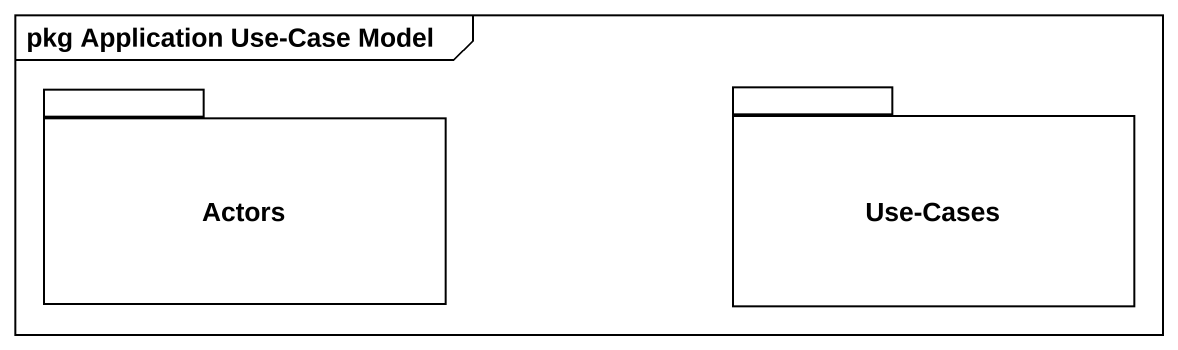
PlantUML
@startuml
mainframe pkg Application Use-Case Model
package Actors {
}
package "Use-Cases" as Use_Cases {
}
@enduml
